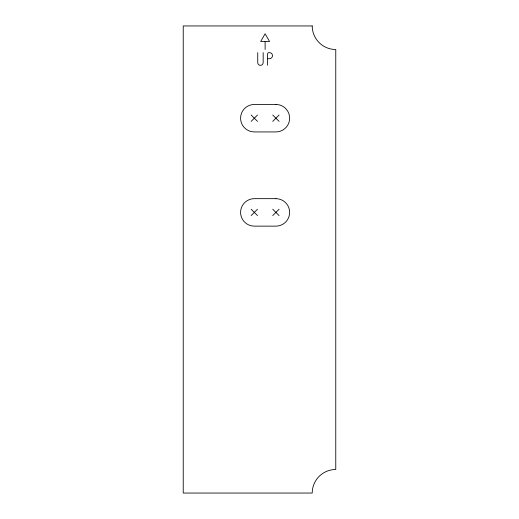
<?xml version="1.0" encoding="UTF-8"?>
<svg xmlns="http://www.w3.org/2000/svg" width="519" height="519" viewBox="0 0 519 519"><rect width="100%" height="100%" fill="white"/><g stroke="black" fill="none" stroke-linecap="round" stroke-linejoin="round"><path stroke-width="0.78" d="M251.151 121.362L257.489 115.023M272.735 121.362L279.079 115.023M251.151 215.567L257.489 209.228M272.735 215.567L279.079 209.228M264.8 41.501L260.668 41.501L265.112 33.8L269.562 41.501L265.112 41.501L265.112 49.5M267.843 58.692L269.465 58.692A3.03 3.03 0 0 0 272.488 55.669A3.03 3.03 0 0 0 269.465 52.64L269.004 52.64A1.473 1.473 0 0 0 267.532 54.112L267.532 65.199M272.735 115.023L279.079 121.362M251.151 115.023L257.489 121.362M272.735 209.228L279.079 215.567M251.151 209.228L257.489 215.567M263.165 52.64L263.165 62.624A2.718 2.718 0 0 1 260.454 65.336A2.718 2.718 0 0 1 257.735 62.624L257.735 52.64M312.217 25.95L183.233 25.95L183.233 493.05L312.217 493.05A23.55 23.55 0 0 1 335.767 469.5L335.767 49.5A23.55 23.55 0 0 1 312.217 25.95M275.907 104.455L254.316 104.455A13.741 13.741 0 0 0 240.582 118.189A13.741 13.741 0 0 0 254.316 131.93L275.907 131.93A13.741 13.741 0 0 0 289.647 118.189A13.741 13.741 0 0 0 275.907 104.455M275.907 198.66L254.316 198.66A13.741 13.741 0 0 0 240.582 212.394A13.741 13.741 0 0 0 254.316 226.135L275.907 226.135A13.741 13.741 0 0 0 289.647 212.394A13.741 13.741 0 0 0 275.907 198.66"/></g></svg>
